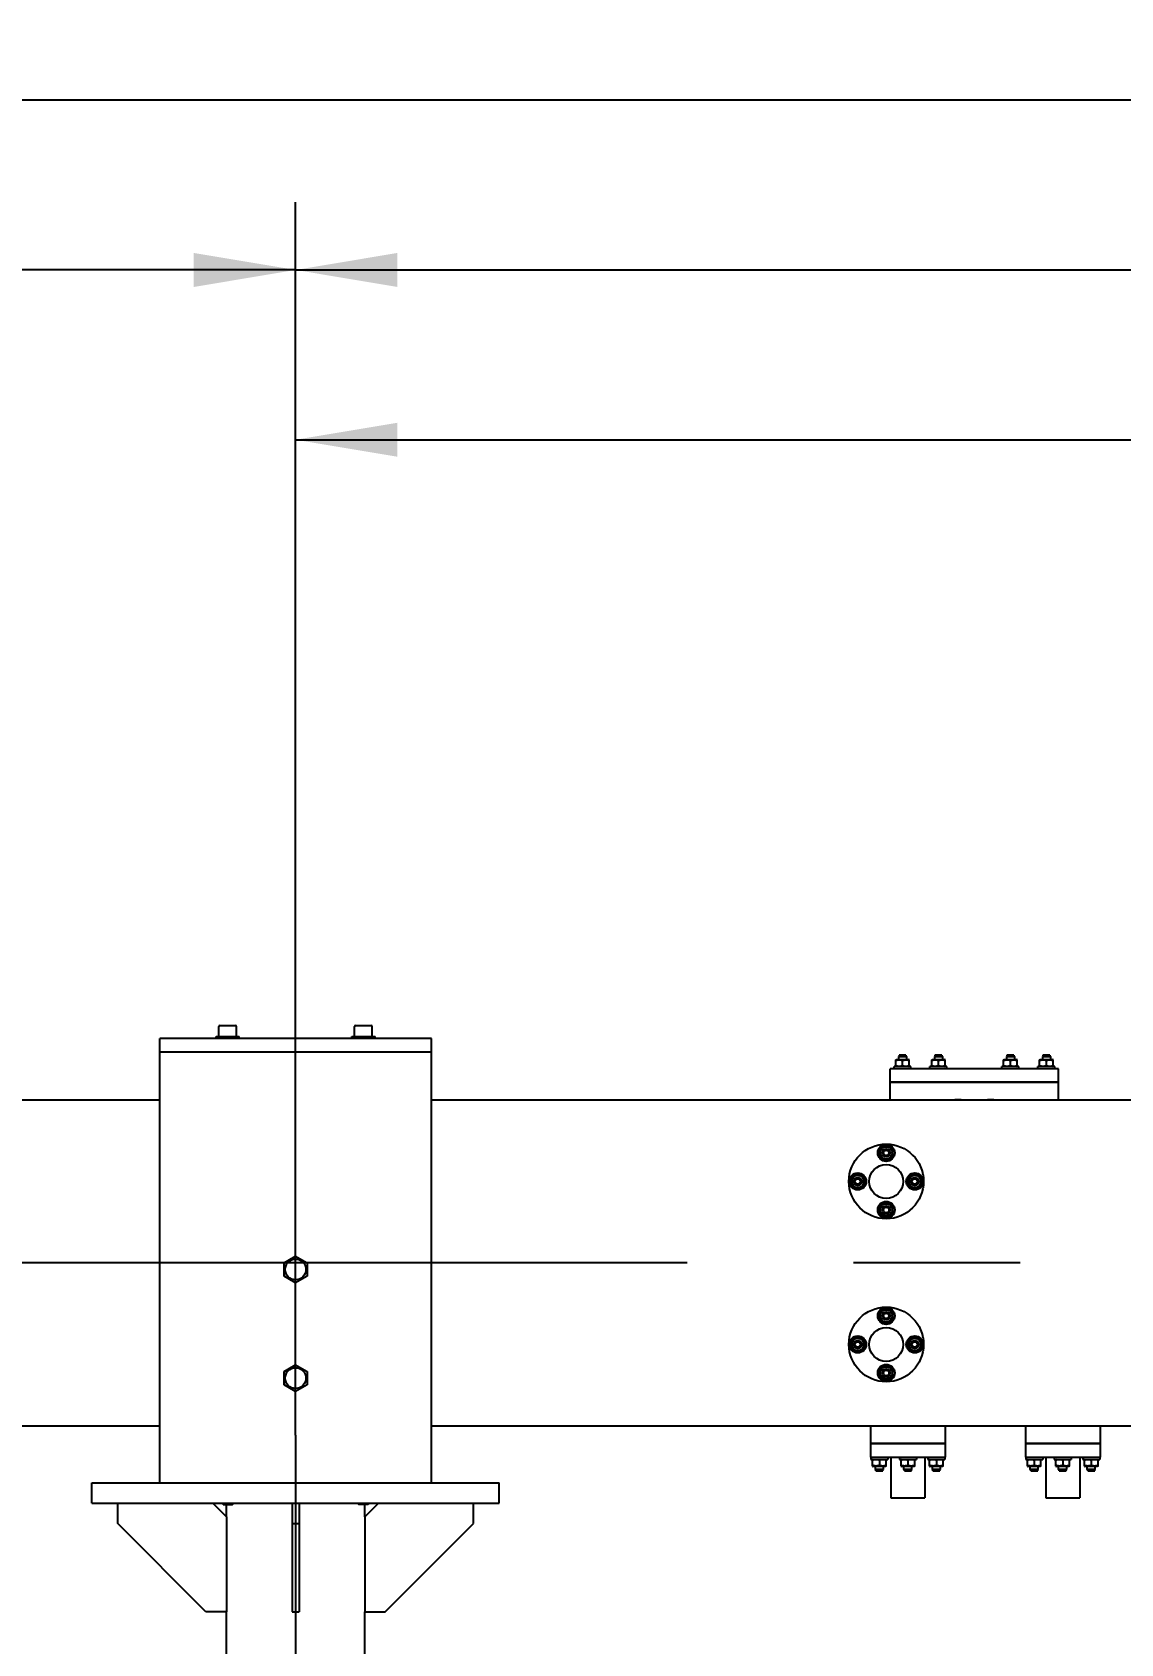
# Model space of a CAD drawing. Header units: millimetres. Extents: x 0 to 1189, y 0 to 841.
# Drawn here: x 684.64 to 716.71, y 687.97 to 735.43 of the extents above; entities that cross this region are included whole.
import ezdxf

# ---------------------------------------------------------------- set-up
doc = ezdxf.new("R2010")
doc.units = ezdxf.units.MM
doc.header["$LTSCALE"] = 65.395
doc.linetypes.add('CENTER', pattern=[0.6, 0.375, -0.075, 0.075, -0.075])
doc.layers.get('0').update_dxf_attribs({"linetype": 'CONTINUOUS'})
for name, color, linetype in [('ALL_AXIS', 7, 'CONTINUOUS'), ('ALL_CHAMFER', 7, 'CONTINUOUS'), ('ALL_DIMENSIONS', 7, 'CONTINUOUS'), ('ALL_ROUND', 7, 'CONTINUOUS')]:
    doc.layers.add(name, color=color, linetype=linetype)
doc.styles.get("Standard").update_dxf_attribs({"font": 'txt', "width": 0.7})
doc.dimstyles.new('DIMSTYLE_2', dxfattribs={"dimtxt": 3.5, "dimasz": 3, "dimexe": 0.18, "dimexo": 0.0625, "dimgap": 0.09, "dimtad": 1, "dimlfac": 25, "dimdsep": 46, "dimtxsty": 'STANDARD', "dimblk": '_FILLED', "dimblk1": '_FILLED', "dimblk2": '_FILLED', "dimcen": 0.09, "dimadec": 0, "dimazin": 0, "dimtp": 2, "dimtm": 2, "dimtfac": 1, "dimtofl": 0, "dimtmove": 0, "dimatfit": 3, "dimldrblk": '_FILLED', "dimfxl": 1, "dimtolj": 1, "dimarcsym": 0})

# ---------------------------------------------------------------- blocks, each defined once
blk = doc.blocks.new('_FILLED')
at = {"color": 0, "linetype": 'BYBLOCK'}
blk.add_solid([(0, 0), (-1, 0.167), (-1, -0.167)], dxfattribs=at)
blk = doc.blocks.new('*D1')
at = {"layer": 'ALL_DIMENSIONS', "color": 2, "linetype": 'CONTINUOUS'}
for p, q in [((111.762, 705.039), (111.762, 735.427)), ((976.89, 705.039), (976.89, 735.427)), ((111.762, 733.427), (544.326, 733.427)), ((976.89, 733.427), (544.326, 733.427))]:
    blk.add_line(p, q, dxfattribs=at)
at = {"layer": 'ALL_DIMENSIONS', "color": 2, "linetype": 'CONTINUOUS', "xscale": 3, "yscale": 3, "zscale": 3, "rotation": 180}
blk.add_blockref('_FILLED', (111.762, 733.427), dxfattribs=at)
at = {"layer": 'ALL_DIMENSIONS', "color": 2, "linetype": 'CONTINUOUS', "xscale": 3, "yscale": 3, "zscale": 3}
blk.add_blockref('_FILLED', (976.89, 733.427), dxfattribs=at)
blk = doc.blocks.new('*D5')
at = {"layer": 'ALL_DIMENSIONS', "color": 2, "linetype": 'CONTINUOUS'}
for p, q in [((452.402, 694.115), (452.402, 730.427)), ((692.402, 694.115), (692.402, 730.427)), ((452.402, 728.427), (572.402, 728.427)), ((692.402, 728.427), (572.402, 728.427))]:
    blk.add_line(p, q, dxfattribs=at)
at = {"layer": 'ALL_DIMENSIONS', "color": 2, "linetype": 'CONTINUOUS', "xscale": 3, "yscale": 3, "zscale": 3, "rotation": 180}
blk.add_blockref('_FILLED', (452.402, 728.427), dxfattribs=at)
at = {"layer": 'ALL_DIMENSIONS', "color": 2, "linetype": 'CONTINUOUS', "xscale": 3, "yscale": 3, "zscale": 3}
blk.add_blockref('_FILLED', (692.402, 728.427), dxfattribs=at)
blk = doc.blocks.new('*D6')
at = {"layer": 'ALL_DIMENSIONS', "color": 2, "linetype": 'CONTINUOUS'}
for p, q in [((692.402, 694.115), (692.402, 725.427)), ((852.402, 694.115), (852.402, 725.427)), ((692.402, 723.427), (772.402, 723.427)), ((852.402, 723.427), (772.402, 723.427))]:
    blk.add_line(p, q, dxfattribs=at)
at = {"layer": 'ALL_DIMENSIONS', "color": 2, "linetype": 'CONTINUOUS', "xscale": 3, "yscale": 3, "zscale": 3, "rotation": 180}
blk.add_blockref('_FILLED', (692.402, 723.427), dxfattribs=at)
at = {"layer": 'ALL_DIMENSIONS', "color": 2, "linetype": 'CONTINUOUS', "xscale": 3, "yscale": 3, "zscale": 3}
blk.add_blockref('_FILLED', (852.402, 723.427), dxfattribs=at)
blk = doc.blocks.new('*D7')
at = {"layer": 'ALL_DIMENSIONS', "color": 2, "linetype": 'CONTINUOUS'}
for p, q in [((692.402, 694.115), (692.402, 730.427)), ((916.21, 707.342), (916.21, 730.427)), ((692.402, 728.427), (804.306, 728.427)), ((916.21, 728.427), (804.306, 728.427))]:
    blk.add_line(p, q, dxfattribs=at)
at = {"layer": 'ALL_DIMENSIONS', "color": 2, "linetype": 'CONTINUOUS', "xscale": 3, "yscale": 3, "zscale": 3, "rotation": 180}
blk.add_blockref('_FILLED', (692.402, 728.427), dxfattribs=at)
at = {"layer": 'ALL_DIMENSIONS', "color": 2, "linetype": 'CONTINUOUS', "xscale": 3, "yscale": 3, "zscale": 3}
blk.add_blockref('_FILLED', (916.21, 728.427), dxfattribs=at)

msp = doc.modelspace()

# ---------------------------------------------------------------- linework, layer by layer
at = {"color": 7, "linetype": 'CONTINUOUS'}
for p, q in [((696.40175857, 705.79512965), (688.40175857, 705.79512965)), ((688.40175857, 692.71512965), (688.40175857, 705.79512965)), ((696.40175857, 692.71512965), (696.40175857, 705.79512965)), ((696.40175857, 705.39512965), (688.40175857, 705.39512965)), ((710.08175677, 705.16758161), (710.10175857, 705.17912965)), ((710.10175996, 705.17912965), (710.46175719, 705.17912965)), ((710.38443807, 705.30712965), (710.17907908, 705.30712965)), ((710.48176038, 705.16758161), (710.46175857, 705.17912965)), ((711.14175677, 705.16758161), (711.16175857, 705.17912965)), ((711.16175996, 705.17912965), (711.52175719, 705.17912965)), ((711.44443807, 705.30712965), (711.23907908, 705.30712965)), ((711.54176038, 705.16758161), (711.52175857, 705.17912965)), ((713.26175677, 705.16758161), (713.28175857, 705.17912965)), ((713.28175996, 705.17912965), (713.64175719, 705.17912965)), ((713.56443807, 705.30712965), (713.35907908, 705.30712965)), ((713.66176038, 705.16758161), (713.64175857, 705.17912965)), ((714.32175677, 705.16758161), (714.34175857, 705.17912965)), ((714.34175996, 705.17912965), (714.70175719, 705.17912965)), ((714.62443807, 705.30712965), (714.41907908, 705.30712965)), ((714.72176038, 705.16758161), (714.70175857, 705.17912965)), ((710.08175857, 704.98267666), (710.08175857, 705.16758265)), ((710.10175857, 704.97112965), (710.08175857, 704.98267666)), ((710.28175857, 705.00053994), (710.28175857, 705.14971937)), ((710.46175857, 704.97112965), (710.48175857, 704.98267666)), ((710.48175857, 704.98267666), (710.48175857, 705.16758265)), ((711.14175857, 704.98267666), (711.14175857, 705.16758265)), ((711.16175857, 704.97112965), (711.14175857, 704.98267666)), ((711.34175857, 705.00053994), (711.34175857, 705.14971937)), ((711.52175857, 704.97112965), (711.54175857, 704.98267666)), ((711.54175857, 704.98267666), (711.54175857, 705.16758265)), ((713.26175857, 704.98267666), (713.26175857, 705.16758265)), ((713.28175857, 704.97112965), (713.26175857, 704.98267666)), ((713.46175857, 705.00053994), (713.46175857, 705.14971937)), ((713.64175857, 704.97112965), (713.66175857, 704.98267666)), ((713.66175857, 704.98267666), (713.66175857, 705.16758265)), ((714.32175857, 704.98267666), (714.32175857, 705.16758265)), ((714.34175857, 704.97112965), (714.32175857, 704.98267666)), ((714.52175857, 705.00053994), (714.52175857, 705.14971937)), ((714.70175857, 704.97112965), (714.72175857, 704.98267666)), ((714.72175857, 704.98267666), (714.72175857, 705.16758265)), ((709.92177878, 704.50712965), (714.88173837, 704.50712965)), ((674.29582779, 703.98712965), (688.40175857, 703.98712965)), ((696.40175857, 703.98712965), (710.50768936, 703.98712965)), ((714.29582779, 703.98712965), (745.56175857, 703.98712965)), ((709.80175857, 702.65806976), (709.60175857, 702.54259971)), ((709.60175857, 702.54259971), (709.60175857, 702.3116596)), ((710.00175857, 702.54259971), (709.80175857, 702.65806976)), ((710.00175857, 702.3116596), (710.00175857, 702.54259971)), ((709.60175857, 702.3116596), (709.80175857, 702.19618955)), ((709.80175857, 702.19618955), (710.00175857, 702.3116596)), ((708.96175857, 701.81806976), (708.76175857, 701.70259971)), ((708.76175857, 701.70259971), (708.76175857, 701.4716596)), ((708.76175857, 701.4716596), (708.96175857, 701.35618955)), ((709.16175857, 701.70259971), (708.96175857, 701.81806976)), ((708.96175857, 701.35618955), (709.16175857, 701.4716596)), ((709.16175857, 701.4716596), (709.16175857, 701.70259971)), ((710.64175857, 701.81806976), (710.44175857, 701.70259971)), ((710.44175857, 701.70259971), (710.44175857, 701.4716596)), ((710.44175857, 701.4716596), (710.64175857, 701.35618955)), ((710.84175857, 701.70259971), (710.64175857, 701.81806976)), ((710.64175857, 701.35618955), (710.84175857, 701.4716596)), ((710.84175857, 701.4716596), (710.84175857, 701.70259971)), ((709.80175857, 700.97806976), (709.60175857, 700.86259971)), ((710.00175857, 700.86259971), (709.80175857, 700.97806976)), ((709.60175857, 700.86259971), (709.60175857, 700.6316596)), ((709.60175857, 700.6316596), (709.80175857, 700.51618955)), ((709.80175857, 700.51618955), (710.00175857, 700.6316596)), ((710.00175857, 700.6316596), (710.00175857, 700.86259971)), ((692.06175857, 699.19142874), (692.40175857, 699.38772784)), ((692.06175857, 698.79883056), (692.06175857, 699.19142874)), ((692.40175857, 699.38772784), (692.74175857, 699.19142874)), ((692.74175857, 699.19142874), (692.74175857, 698.79883056)), ((692.40175857, 698.60253147), (692.06175857, 698.79883056)), ((692.74175857, 698.79883056), (692.40175857, 698.60253147)), ((709.80175857, 697.85806976), (709.60175857, 697.74259971)), ((709.60175857, 697.74259971), (709.60175857, 697.5116596)), ((710.00175857, 697.74259971), (709.80175857, 697.85806976)), ((710.00175857, 697.5116596), (710.00175857, 697.74259971)), ((709.60175857, 697.5116596), (709.80175857, 697.39618955)), ((709.80175857, 697.39618955), (710.00175857, 697.5116596)), ((708.96175857, 697.01806976), (708.76175857, 696.90259971)), ((708.76175857, 696.90259971), (708.76175857, 696.6716596)), ((708.76175857, 696.6716596), (708.96175857, 696.55618955)), ((709.16175857, 696.90259971), (708.96175857, 697.01806976)), ((708.96175857, 696.55618955), (709.16175857, 696.6716596)), ((709.16175857, 696.6716596), (709.16175857, 696.90259971)), ((710.64175857, 697.01806976), (710.44175857, 696.90259971)), ((710.44175857, 696.90259971), (710.44175857, 696.6716596)), ((710.44175857, 696.6716596), (710.64175857, 696.55618955)), ((710.84175857, 696.90259971), (710.64175857, 697.01806976)), ((710.64175857, 696.55618955), (710.84175857, 696.6716596)), ((710.84175857, 696.6716596), (710.84175857, 696.90259971)), ((692.06175857, 695.99142874), (692.40175857, 696.18772784)), ((692.40175857, 696.18772784), (692.74175857, 695.99142874)), ((709.80175857, 696.17806976), (709.60175857, 696.06259971)), ((710.00175857, 696.06259971), (709.80175857, 696.17806976)), ((692.06175857, 695.59883056), (692.06175857, 695.99142874)), ((692.74175857, 695.99142874), (692.74175857, 695.59883056)), ((709.60175857, 696.06259971), (709.60175857, 695.8316596)), ((709.60175857, 695.8316596), (709.80175857, 695.71618955)), ((709.80175857, 695.71618955), (710.00175857, 695.8316596)), ((710.00175857, 695.8316596), (710.00175857, 696.06259971)), ((692.40175857, 695.40253147), (692.06175857, 695.59883056)), ((692.74175857, 695.59883056), (692.40175857, 695.40253147)), ((711.54174961, 693.86712965), (709.34176753, 693.86712965)), ((716.10174961, 693.86712965), (713.90176753, 693.86712965)), ((709.42175857, 693.40312965), (709.40175857, 693.39158265)), ((709.40175857, 693.20667666), (709.40175857, 693.39158265)), ((709.60175857, 693.37371937), (709.60175857, 693.22453994)), ((709.78175857, 693.40312965), (709.80175857, 693.39158265)), ((709.80175857, 693.20667666), (709.80175857, 693.39158265)), ((710.26175857, 693.40312965), (710.24175857, 693.39158265)), ((710.24175857, 693.20667666), (710.24175857, 693.39158265)), ((710.44175857, 693.37371937), (710.44175857, 693.22453994)), ((710.62175857, 693.40312965), (710.64175857, 693.39158265)), ((710.64175857, 693.20667666), (710.64175857, 693.39158265)), ((711.10175857, 693.40312965), (711.08175857, 693.39158265)), ((711.08175857, 693.20667666), (711.08175857, 693.39158265)), ((711.28175857, 693.37371937), (711.28175857, 693.22453994)), ((711.46175857, 693.40312965), (711.48175857, 693.39158265)), ((711.48175857, 693.20667666), (711.48175857, 693.39158265)), ((713.98175857, 693.40312965), (713.96175857, 693.39158265)), ((713.96175857, 693.20667666), (713.96175857, 693.39158265)), ((714.16175857, 693.37371937), (714.16175857, 693.22453994)), ((714.34175857, 693.40312965), (714.36175857, 693.39158265)), ((714.36175857, 693.20667666), (714.36175857, 693.39158265)), ((714.82175857, 693.40312965), (714.80175857, 693.39158265)), ((714.80175857, 693.20667666), (714.80175857, 693.39158265)), ((715.00175857, 693.37371937), (715.00175857, 693.22453994)), ((715.18175857, 693.40312965), (715.20175857, 693.39158265)), ((715.20175857, 693.20667666), (715.20175857, 693.39158265)), ((715.66175857, 693.40312965), (715.64175857, 693.39158265)), ((715.64175857, 693.20667666), (715.64175857, 693.39158265)), ((715.84175857, 693.37371937), (715.84175857, 693.22453994)), ((716.02175857, 693.40312965), (716.04175857, 693.39158265)), ((716.04175857, 693.20667666), (716.04175857, 693.39158265)), ((709.40175677, 693.2066777), (709.42175857, 693.19512965)), ((709.78175719, 693.19512965), (709.42175996, 693.19512965)), ((709.49907908, 693.06712965), (709.70443807, 693.06712965)), ((709.80176038, 693.2066777), (709.78175857, 693.19512965)), ((710.24175677, 693.2066777), (710.26175857, 693.19512965)), ((710.62175719, 693.19512965), (710.26175996, 693.19512965)), ((710.33907908, 693.06712965), (710.54443807, 693.06712965)), ((710.64176038, 693.2066777), (710.62175857, 693.19512965)), ((711.08175677, 693.2066777), (711.10175857, 693.19512965)), ((711.46175719, 693.19512965), (711.10175996, 693.19512965)), ((711.17907908, 693.06712965), (711.38443807, 693.06712965)), ((711.48176038, 693.2066777), (711.46175857, 693.19512965)), ((713.96175677, 693.2066777), (713.98175857, 693.19512965)), ((714.34175719, 693.19512965), (713.98175996, 693.19512965)), ((714.05907908, 693.06712965), (714.26443807, 693.06712965)), ((714.36176038, 693.2066777), (714.34175857, 693.19512965)), ((714.80175677, 693.2066777), (714.82175857, 693.19512965)), ((715.18175719, 693.19512965), (714.82175996, 693.19512965)), ((714.89907908, 693.06712965), (715.10443807, 693.06712965)), ((715.20176038, 693.2066777), (715.18175857, 693.19512965)), ((715.64175677, 693.2066777), (715.66175857, 693.19512965)), ((716.02175719, 693.19512965), (715.66175996, 693.19512965)), ((715.73907908, 693.06712965), (715.94443807, 693.06712965)), ((716.04176038, 693.2066777), (716.02175857, 693.19512965)), ((686.40175857, 692.71512965), (698.40175857, 692.71512965)), ((686.40175857, 692.11512965), (686.40175857, 692.71512965)), ((698.40175857, 692.11512965), (698.40175857, 692.71512965)), ((686.40175857, 692.11512965), (698.40175857, 692.11512965)), ((687.16175857, 691.51512965), (687.16175857, 692.11512965)), ((690.36175857, 691.71512965), (689.96175857, 692.11512965)), ((690.53775857, 692.07512965), (690.26575857, 692.07512965)), ((692.30175857, 692.11512965), (692.30175857, 688.91512965)), ((692.50175857, 692.11512965), (692.50175857, 688.91512965)), ((694.53775857, 692.07512965), (694.26575857, 692.07512965)), ((694.44175857, 691.71512965), (694.84175857, 692.11512965)), ((697.64175857, 691.51512965), (697.64175857, 692.11512965)), ((689.76175857, 688.91512965), (687.16175857, 691.51512965)), ((690.36175857, 691.71512965), (690.36175857, 688.91512965)), ((692.30175857, 691.51512965), (692.50175857, 691.51512965)), ((694.44175857, 691.71512965), (694.44175857, 688.91512965)), ((695.04175857, 688.91512965), (697.64175857, 691.51512965)), ((690.36175857, 688.91512965), (689.76175857, 688.91512965)), ((692.30175857, 688.91512965), (692.50175857, 688.91512965)), ((694.44175857, 688.91512965), (695.04175857, 688.91512965))]:
    msp.add_line(p, q, dxfattribs=at)
at = {"color": 2, "linetype": 'CONTINUOUS'}
for p, q in [((710.17907908, 705.30712965), (710.17907908, 705.28445016)), ((710.38443807, 705.30712965), (710.38443807, 705.28445016)), ((711.23907908, 705.30712965), (711.23907908, 705.28445016)), ((711.44443807, 705.30712965), (711.44443807, 705.28445016)), ((713.35907908, 705.30712965), (713.35907908, 705.28445016)), ((713.56443807, 705.30712965), (713.56443807, 705.28445016)), ((714.41907908, 705.30712965), (714.41907908, 705.28445016)), ((714.62443807, 705.30712965), (714.62443807, 705.28445016)), ((709.49907908, 693.06712965), (709.49907908, 693.08980915)), ((709.70443807, 693.06712965), (709.70443807, 693.08980915)), ((710.33907908, 693.06712965), (710.33907908, 693.08980915)), ((710.54443807, 693.06712965), (710.54443807, 693.08980915)), ((711.17907908, 693.06712965), (711.17907908, 693.08980915)), ((711.38443807, 693.06712965), (711.38443807, 693.08980915)), ((714.05907908, 693.06712965), (714.05907908, 693.08980915)), ((714.26443807, 693.06712965), (714.26443807, 693.08980915)), ((714.89907908, 693.06712965), (714.89907908, 693.08980915)), ((715.10443807, 693.06712965), (715.10443807, 693.08980915)), ((715.73907908, 693.06712965), (715.73907908, 693.08980915)), ((715.94443807, 693.06712965), (715.94443807, 693.08980915))]:
    msp.add_line(p, q, dxfattribs=at)
at = {"color": 7, "linetype": 'CONTINUOUS'}
for points in [[(710.08175857, 705.14971937), (710.09228277, 705.15308744), (710.10262009, 705.15610057), (710.1127462, 705.15875573), (710.12273409, 705.16106201), (710.13264158, 705.16303023), (710.14248981, 705.16465218), (710.15231803, 705.16592604), (710.16212971, 705.16684352), (710.17194262, 705.16739617), (710.18175312, 705.16758265), (710.19156284, 705.16739662), (710.20137375, 705.16684454), (710.21118225, 705.16592795), (710.22100673, 705.16465522), (710.23085145, 705.16303461), (710.24075518, 705.161068), (710.25073589, 705.15876463), (710.26086033, 705.15611074), (710.27121031, 705.15309432), (710.28175857, 705.14971937)], [(710.08175857, 705.00053994), (710.09489992, 704.9963781), (710.10776974, 704.99277084), (710.12032232, 704.98972203), (710.13269478, 704.98722004), (710.14500562, 704.98524766), (710.15726493, 704.98382553), (710.16952502, 704.98296692), (710.18177772, 704.98267666), (710.19402996, 704.98296869), (710.20628868, 704.98382893), (710.21854608, 704.98525248), (710.2308534, 704.98722568), (710.24321917, 704.98972739), (710.25576371, 704.99277511), (710.26862557, 704.9963806), (710.28175857, 705.00053994)], [(710.28175857, 705.14971937), (710.29345671, 705.15344537), (710.30492562, 705.15673159), (710.31613046, 705.15957397), (710.32717573, 705.1619847), (710.33814885, 705.16397936), (710.34906613, 705.16554375), (710.35997342, 705.16667171), (710.37086945, 705.16735468), (710.38176964, 705.16758069), (710.39266971, 705.16735376), (710.4035655, 705.16666988), (710.41447202, 705.16554115), (710.42538761, 705.16397621), (710.43635807, 705.16198136), (710.44739919, 705.15957105), (710.45859944, 705.15672945), (710.47006428, 705.15344418), (710.48175857, 705.14971937)], [(710.28175857, 705.00053994), (710.29489992, 704.9963781), (710.30776974, 704.99277084), (710.32032232, 704.98972203), (710.33269478, 704.98722004), (710.34500562, 704.98524766), (710.35726493, 704.98382553), (710.36952502, 704.98296692), (710.38177772, 704.98267666), (710.39402996, 704.98296869), (710.40628868, 704.98382893), (710.41854608, 704.98525248), (710.4308534, 704.98722568), (710.44321917, 704.98972739), (710.45576371, 704.99277511), (710.46862557, 704.9963806), (710.48175857, 705.00053994)], [(711.14175857, 705.14971937), (711.15228277, 705.15308744), (711.16262009, 705.15610057), (711.1727462, 705.15875573), (711.18273409, 705.16106201), (711.19264158, 705.16303023), (711.20248981, 705.16465218), (711.21231803, 705.16592604), (711.22212971, 705.16684352), (711.23194262, 705.16739617), (711.24175312, 705.16758265), (711.25156284, 705.16739662), (711.26137375, 705.16684454), (711.27118225, 705.16592795), (711.28100673, 705.16465522), (711.29085145, 705.16303461), (711.30075518, 705.161068), (711.31073589, 705.15876463), (711.32086033, 705.15611074), (711.33121031, 705.15309432), (711.34175857, 705.14971937)], [(711.14175857, 705.00053994), (711.15489992, 704.9963781), (711.16776974, 704.99277084), (711.18032232, 704.98972203), (711.19269478, 704.98722004), (711.20500562, 704.98524766), (711.21726493, 704.98382553), (711.22952502, 704.98296692), (711.24177772, 704.98267666), (711.25402996, 704.98296869), (711.26628868, 704.98382893), (711.27854608, 704.98525248), (711.2908534, 704.98722568), (711.30321917, 704.98972739), (711.31576371, 704.99277511), (711.32862557, 704.9963806), (711.34175857, 705.00053994)], [(711.34175857, 705.14971937), (711.35345671, 705.15344537), (711.36492562, 705.15673159), (711.37613046, 705.15957397), (711.38717573, 705.1619847), (711.39814885, 705.16397936), (711.40906613, 705.16554375), (711.41997342, 705.16667171), (711.43086945, 705.16735468), (711.44176964, 705.16758069), (711.45266971, 705.16735376), (711.4635655, 705.16666988), (711.47447202, 705.16554115), (711.48538761, 705.16397621), (711.49635807, 705.16198136), (711.50739919, 705.15957105), (711.51859944, 705.15672945), (711.53006428, 705.15344418), (711.54175857, 705.14971937)], [(711.34175857, 705.00053994), (711.35489992, 704.9963781), (711.36776974, 704.99277084), (711.38032232, 704.98972203), (711.39269478, 704.98722004), (711.40500562, 704.98524766), (711.41726493, 704.98382553), (711.42952502, 704.98296692), (711.44177772, 704.98267666), (711.45402996, 704.98296869), (711.46628868, 704.98382893), (711.47854608, 704.98525248), (711.4908534, 704.98722568), (711.50321917, 704.98972739), (711.51576371, 704.99277511), (711.52862557, 704.9963806), (711.54175857, 705.00053994)], [(713.26175857, 705.14971937), (713.27228277, 705.15308744), (713.28262009, 705.15610057), (713.2927462, 705.15875573), (713.30273409, 705.16106201), (713.31264158, 705.16303023), (713.32248981, 705.16465218), (713.33231803, 705.16592604), (713.34212971, 705.16684352), (713.35194262, 705.16739617), (713.36175312, 705.16758265), (713.37156284, 705.16739662), (713.38137375, 705.16684454), (713.39118225, 705.16592795), (713.40100673, 705.16465522), (713.41085145, 705.16303461), (713.42075518, 705.161068), (713.43073589, 705.15876463), (713.44086033, 705.15611074), (713.45121031, 705.15309432), (713.46175857, 705.14971937)], [(713.26175857, 705.00053994), (713.27489992, 704.9963781), (713.28776974, 704.99277084), (713.30032232, 704.98972203), (713.31269478, 704.98722004), (713.32500562, 704.98524766), (713.33726493, 704.98382553), (713.34952502, 704.98296692), (713.36177772, 704.98267666), (713.37402996, 704.98296869), (713.38628868, 704.98382893), (713.39854608, 704.98525248), (713.4108534, 704.98722568), (713.42321917, 704.98972739), (713.43576371, 704.99277511), (713.44862557, 704.9963806), (713.46175857, 705.00053994)], [(713.46175857, 705.14971937), (713.47345671, 705.15344537), (713.48492562, 705.15673159), (713.49613046, 705.15957397), (713.50717573, 705.1619847), (713.51814885, 705.16397936), (713.52906613, 705.16554375), (713.53997342, 705.16667171), (713.55086945, 705.16735468), (713.56176964, 705.16758069), (713.57266971, 705.16735376), (713.5835655, 705.16666988), (713.59447202, 705.16554115), (713.60538761, 705.16397621), (713.61635807, 705.16198136), (713.62739919, 705.15957105), (713.63859944, 705.15672945), (713.65006428, 705.15344418), (713.66175857, 705.14971937)], [(713.46175857, 705.00053994), (713.47489992, 704.9963781), (713.48776974, 704.99277084), (713.50032232, 704.98972203), (713.51269478, 704.98722004), (713.52500562, 704.98524766), (713.53726493, 704.98382553), (713.54952502, 704.98296692), (713.56177772, 704.98267666), (713.57402996, 704.98296869), (713.58628868, 704.98382893), (713.59854608, 704.98525248), (713.6108534, 704.98722568), (713.62321917, 704.98972739), (713.63576371, 704.99277511), (713.64862557, 704.9963806), (713.66175857, 705.00053994)], [(714.32175857, 705.14971937), (714.33228277, 705.15308744), (714.34262009, 705.15610057), (714.3527462, 705.15875573), (714.36273409, 705.16106201), (714.37264158, 705.16303023), (714.38248981, 705.16465218), (714.39231803, 705.16592604), (714.40212971, 705.16684352), (714.41194262, 705.16739617), (714.42175312, 705.16758265), (714.43156284, 705.16739662), (714.44137375, 705.16684454), (714.45118225, 705.16592795), (714.46100673, 705.16465522), (714.47085145, 705.16303461), (714.48075518, 705.161068), (714.49073589, 705.15876463), (714.50086033, 705.15611074), (714.51121031, 705.15309432), (714.52175857, 705.14971937)], [(714.32175857, 705.00053994), (714.33489992, 704.9963781), (714.34776974, 704.99277084), (714.36032232, 704.98972203), (714.37269478, 704.98722004), (714.38500562, 704.98524766), (714.39726493, 704.98382553), (714.40952502, 704.98296692), (714.42177772, 704.98267666), (714.43402996, 704.98296869), (714.44628868, 704.98382893), (714.45854608, 704.98525248), (714.4708534, 704.98722568), (714.48321917, 704.98972739), (714.49576371, 704.99277511), (714.50862557, 704.9963806), (714.52175857, 705.00053994)], [(714.52175857, 705.14971937), (714.53345671, 705.15344537), (714.54492562, 705.15673159), (714.55613046, 705.15957397), (714.56717573, 705.1619847), (714.57814885, 705.16397936), (714.58906613, 705.16554375), (714.59997342, 705.16667171), (714.61086945, 705.16735468), (714.62176964, 705.16758069), (714.63266971, 705.16735376), (714.6435655, 705.16666988), (714.65447202, 705.16554115), (714.66538761, 705.16397621), (714.67635807, 705.16198136), (714.68739919, 705.15957105), (714.69859944, 705.15672945), (714.71006428, 705.15344418), (714.72175857, 705.14971937)], [(714.52175857, 705.00053994), (714.53489992, 704.9963781), (714.54776974, 704.99277084), (714.56032232, 704.98972203), (714.57269478, 704.98722004), (714.58500562, 704.98524766), (714.59726493, 704.98382553), (714.60952502, 704.98296692), (714.62177772, 704.98267666), (714.63402996, 704.98296869), (714.64628868, 704.98382893), (714.65854608, 704.98525248), (714.6708534, 704.98722568), (714.68321917, 704.98972739), (714.69576371, 704.99277511), (714.70862557, 704.9963806), (714.72175857, 705.00053994)], [(712.59999536, 703.9822303), (712.40083074, 703.98094426), (712.20187231, 703.9822519), (712.01164318, 703.98522479), (711.82730231, 703.98712965)], [(712.97621484, 703.98712965), (712.79084305, 703.98521296), (712.59999536, 703.9822303)], [(709.60175857, 693.37371937), (709.58861722, 693.37788121), (709.57574741, 693.38148847), (709.56319482, 693.38453728), (709.55082237, 693.38703927), (709.53851153, 693.38901164), (709.52625222, 693.39043378), (709.51399213, 693.39129239), (709.50173943, 693.39158265), (709.48948719, 693.39129061), (709.47722847, 693.39043037), (709.46497107, 693.38900682), (709.45266375, 693.38703362), (709.44029798, 693.38453192), (709.42775344, 693.3814842), (709.41489158, 693.37787871), (709.40175857, 693.37371937)], [(709.80175857, 693.37371937), (709.78861722, 693.37788121), (709.77574741, 693.38148847), (709.76319482, 693.38453728), (709.75082237, 693.38703927), (709.73851153, 693.38901164), (709.72625222, 693.39043378), (709.71399213, 693.39129239), (709.70173943, 693.39158265), (709.68948719, 693.39129061), (709.67722847, 693.39043037), (709.66497107, 693.38900682), (709.65266375, 693.38703362), (709.64029798, 693.38453192), (709.62775344, 693.3814842), (709.61489158, 693.37787871), (709.60175857, 693.37371937)], [(710.44175857, 693.37371937), (710.42861722, 693.37788121), (710.41574741, 693.38148847), (710.40319482, 693.38453728), (710.39082237, 693.38703927), (710.37851153, 693.38901164), (710.36625222, 693.39043378), (710.35399213, 693.39129239), (710.34173943, 693.39158265), (710.32948719, 693.39129061), (710.31722847, 693.39043037), (710.30497107, 693.38900682), (710.29266375, 693.38703362), (710.28029798, 693.38453192), (710.26775344, 693.3814842), (710.25489158, 693.37787871), (710.24175857, 693.37371937)], [(710.64175857, 693.37371937), (710.62861722, 693.37788121), (710.61574741, 693.38148847), (710.60319482, 693.38453728), (710.59082237, 693.38703927), (710.57851153, 693.38901164), (710.56625222, 693.39043378), (710.55399213, 693.39129239), (710.54173943, 693.39158265), (710.52948719, 693.39129061), (710.51722847, 693.39043037), (710.50497107, 693.38900682), (710.49266375, 693.38703362), (710.48029798, 693.38453192), (710.46775344, 693.3814842), (710.45489158, 693.37787871), (710.44175857, 693.37371937)], [(711.28175857, 693.37371937), (711.26861722, 693.37788121), (711.25574741, 693.38148847), (711.24319482, 693.38453728), (711.23082237, 693.38703927), (711.21851153, 693.38901164), (711.20625222, 693.39043378), (711.19399213, 693.39129239), (711.18173943, 693.39158265), (711.16948719, 693.39129061), (711.15722847, 693.39043037), (711.14497107, 693.38900682), (711.13266375, 693.38703362), (711.12029798, 693.38453192), (711.10775344, 693.3814842), (711.09489158, 693.37787871), (711.08175857, 693.37371937)], [(711.48175857, 693.37371937), (711.46861722, 693.37788121), (711.45574741, 693.38148847), (711.44319482, 693.38453728), (711.43082237, 693.38703927), (711.41851153, 693.38901164), (711.40625222, 693.39043378), (711.39399213, 693.39129239), (711.38173943, 693.39158265), (711.36948719, 693.39129061), (711.35722847, 693.39043037), (711.34497107, 693.38900682), (711.33266375, 693.38703362), (711.32029798, 693.38453192), (711.30775344, 693.3814842), (711.29489158, 693.37787871), (711.28175857, 693.37371937)], [(714.16175857, 693.37371937), (714.14861722, 693.37788121), (714.13574741, 693.38148847), (714.12319482, 693.38453728), (714.11082237, 693.38703927), (714.09851153, 693.38901164), (714.08625222, 693.39043378), (714.07399213, 693.39129239), (714.06173943, 693.39158265), (714.04948719, 693.39129061), (714.03722847, 693.39043037), (714.02497107, 693.38900682), (714.01266375, 693.38703362), (714.00029798, 693.38453192), (713.98775344, 693.3814842), (713.97489158, 693.37787871), (713.96175857, 693.37371937)], [(714.36175857, 693.37371937), (714.34861722, 693.37788121), (714.33574741, 693.38148847), (714.32319482, 693.38453728), (714.31082237, 693.38703927), (714.29851153, 693.38901164), (714.28625222, 693.39043378), (714.27399213, 693.39129239), (714.26173943, 693.39158265), (714.24948719, 693.39129061), (714.23722847, 693.39043037), (714.22497107, 693.38900682), (714.21266375, 693.38703362), (714.20029798, 693.38453192), (714.18775344, 693.3814842), (714.17489158, 693.37787871), (714.16175857, 693.37371937)], [(715.00175857, 693.37371937), (714.98861722, 693.37788121), (714.97574741, 693.38148847), (714.96319482, 693.38453728), (714.95082237, 693.38703927), (714.93851153, 693.38901164), (714.92625222, 693.39043378), (714.91399213, 693.39129239), (714.90173943, 693.39158265), (714.88948719, 693.39129061), (714.87722847, 693.39043037), (714.86497107, 693.38900682), (714.85266375, 693.38703362), (714.84029798, 693.38453192), (714.82775344, 693.3814842), (714.81489158, 693.37787871), (714.80175857, 693.37371937)], [(715.20175857, 693.37371937), (715.18861722, 693.37788121), (715.17574741, 693.38148847), (715.16319482, 693.38453728), (715.15082237, 693.38703927), (715.13851153, 693.38901164), (715.12625222, 693.39043378), (715.11399213, 693.39129239), (715.10173943, 693.39158265), (715.08948719, 693.39129061), (715.07722847, 693.39043037), (715.06497107, 693.38900682), (715.05266375, 693.38703362), (715.04029798, 693.38453192), (715.02775344, 693.3814842), (715.01489158, 693.37787871), (715.00175857, 693.37371937)], [(715.84175857, 693.37371937), (715.82861722, 693.37788121), (715.81574741, 693.38148847), (715.80319482, 693.38453728), (715.79082237, 693.38703927), (715.77851153, 693.38901164), (715.76625222, 693.39043378), (715.75399213, 693.39129239), (715.74173943, 693.39158265), (715.72948719, 693.39129061), (715.71722847, 693.39043037), (715.70497107, 693.38900682), (715.69266375, 693.38703362), (715.68029798, 693.38453192), (715.66775344, 693.3814842), (715.65489158, 693.37787871), (715.64175857, 693.37371937)], [(716.04175857, 693.37371937), (716.02861722, 693.37788121), (716.01574741, 693.38148847), (716.00319482, 693.38453728), (715.99082237, 693.38703927), (715.97851153, 693.38901164), (715.96625222, 693.39043378), (715.95399213, 693.39129239), (715.94173943, 693.39158265), (715.92948719, 693.39129061), (715.91722847, 693.39043037), (715.90497107, 693.38900682), (715.89266375, 693.38703362), (715.88029798, 693.38453192), (715.86775344, 693.3814842), (715.85489158, 693.37787871), (715.84175857, 693.37371937)], [(709.60175857, 693.22453994), (709.59006044, 693.22081394), (709.57859153, 693.21752772), (709.56738669, 693.21468534), (709.55634142, 693.21227461), (709.5453683, 693.21027995), (709.53445102, 693.20871556), (709.52354373, 693.20758759), (709.5126477, 693.20690463), (709.50174751, 693.20667862), (709.49084744, 693.20690555), (709.47995165, 693.20758942), (709.46904513, 693.20871815), (709.45812954, 693.21028309), (709.44715907, 693.21227794), (709.43611796, 693.21468826), (709.42491771, 693.21752986), (709.41345286, 693.22081513), (709.40175857, 693.22453994)], [(709.80175857, 693.22453994), (709.79123438, 693.22117187), (709.78089706, 693.21815874), (709.77077095, 693.21550358), (709.76078306, 693.2131973), (709.75087557, 693.21122908), (709.74102733, 693.20960712), (709.73119912, 693.20833326), (709.72138744, 693.20741579), (709.71157453, 693.20686313), (709.70176403, 693.20667666), (709.69195431, 693.20686268), (709.6821434, 693.20741476), (709.6723349, 693.20833135), (709.66251042, 693.20960408), (709.6526657, 693.2112247), (709.64276196, 693.2131913), (709.63278125, 693.21549467), (709.62265682, 693.21814856), (709.61230684, 693.22116499), (709.60175857, 693.22453994)], [(710.44175857, 693.22453994), (710.43006044, 693.22081394), (710.41859153, 693.21752772), (710.40738669, 693.21468534), (710.39634142, 693.21227461), (710.3853683, 693.21027995), (710.37445102, 693.20871556), (710.36354373, 693.20758759), (710.3526477, 693.20690463), (710.34174751, 693.20667862), (710.33084744, 693.20690555), (710.31995165, 693.20758942), (710.30904513, 693.20871815), (710.29812954, 693.21028309), (710.28715907, 693.21227794), (710.27611796, 693.21468826), (710.26491771, 693.21752986), (710.25345286, 693.22081513), (710.24175857, 693.22453994)], [(710.64175857, 693.22453994), (710.63123438, 693.22117187), (710.62089706, 693.21815874), (710.61077095, 693.21550358), (710.60078306, 693.2131973), (710.59087557, 693.21122908), (710.58102733, 693.20960712), (710.57119912, 693.20833326), (710.56138744, 693.20741579), (710.55157453, 693.20686313), (710.54176403, 693.20667666), (710.53195431, 693.20686268), (710.5221434, 693.20741476), (710.5123349, 693.20833135), (710.50251042, 693.20960408), (710.4926657, 693.2112247), (710.48276196, 693.2131913), (710.47278125, 693.21549467), (710.46265682, 693.21814856), (710.45230684, 693.22116499), (710.44175857, 693.22453994)], [(711.28175857, 693.22453994), (711.27006044, 693.22081394), (711.25859153, 693.21752772), (711.24738669, 693.21468534), (711.23634142, 693.21227461), (711.2253683, 693.21027995), (711.21445102, 693.20871556), (711.20354373, 693.20758759), (711.1926477, 693.20690463), (711.18174751, 693.20667862), (711.17084744, 693.20690555), (711.15995165, 693.20758942), (711.14904513, 693.20871815), (711.13812954, 693.21028309), (711.12715907, 693.21227794), (711.11611796, 693.21468826), (711.10491771, 693.21752986), (711.09345286, 693.22081513), (711.08175857, 693.22453994)], [(711.48175857, 693.22453994), (711.47123438, 693.22117187), (711.46089706, 693.21815874), (711.45077095, 693.21550358), (711.44078306, 693.2131973), (711.43087557, 693.21122908), (711.42102733, 693.20960712), (711.41119912, 693.20833326), (711.40138744, 693.20741579), (711.39157453, 693.20686313), (711.38176403, 693.20667666), (711.37195431, 693.20686268), (711.3621434, 693.20741476), (711.3523349, 693.20833135), (711.34251042, 693.20960408), (711.3326657, 693.2112247), (711.32276196, 693.2131913), (711.31278125, 693.21549467), (711.30265682, 693.21814856), (711.29230684, 693.22116499), (711.28175857, 693.22453994)], [(714.16175857, 693.22453994), (714.15006044, 693.22081394), (714.13859153, 693.21752772), (714.12738669, 693.21468534), (714.11634142, 693.21227461), (714.1053683, 693.21027995), (714.09445102, 693.20871556), (714.08354373, 693.20758759), (714.0726477, 693.20690463), (714.06174751, 693.20667862), (714.05084744, 693.20690555), (714.03995165, 693.20758942), (714.02904513, 693.20871815), (714.01812954, 693.21028309), (714.00715907, 693.21227794), (713.99611796, 693.21468826), (713.98491771, 693.21752986), (713.97345286, 693.22081513), (713.96175857, 693.22453994)], [(714.36175857, 693.22453994), (714.35123438, 693.22117187), (714.34089706, 693.21815874), (714.33077095, 693.21550358), (714.32078306, 693.2131973), (714.31087557, 693.21122908), (714.30102733, 693.20960712), (714.29119912, 693.20833326), (714.28138744, 693.20741579), (714.27157453, 693.20686313), (714.26176403, 693.20667666), (714.25195431, 693.20686268), (714.2421434, 693.20741476), (714.2323349, 693.20833135), (714.22251042, 693.20960408), (714.2126657, 693.2112247), (714.20276196, 693.2131913), (714.19278125, 693.21549467), (714.18265682, 693.21814856), (714.17230684, 693.22116499), (714.16175857, 693.22453994)], [(715.00175857, 693.22453994), (714.99006044, 693.22081394), (714.97859153, 693.21752772), (714.96738669, 693.21468534), (714.95634142, 693.21227461), (714.9453683, 693.21027995), (714.93445102, 693.20871556), (714.92354373, 693.20758759), (714.9126477, 693.20690463), (714.90174751, 693.20667862), (714.89084744, 693.20690555), (714.87995165, 693.20758942), (714.86904513, 693.20871815), (714.85812954, 693.21028309), (714.84715907, 693.21227794), (714.83611796, 693.21468826), (714.82491771, 693.21752986), (714.81345286, 693.22081513), (714.80175857, 693.22453994)], [(715.20175857, 693.22453994), (715.19123438, 693.22117187), (715.18089706, 693.21815874), (715.17077095, 693.21550358), (715.16078306, 693.2131973), (715.15087557, 693.21122908), (715.14102733, 693.20960712), (715.13119912, 693.20833326), (715.12138744, 693.20741579), (715.11157453, 693.20686313), (715.10176403, 693.20667666), (715.09195431, 693.20686268), (715.0821434, 693.20741476), (715.0723349, 693.20833135), (715.06251042, 693.20960408), (715.0526657, 693.2112247), (715.04276196, 693.2131913), (715.03278125, 693.21549467), (715.02265682, 693.21814856), (715.01230684, 693.22116499), (715.00175857, 693.22453994)], [(715.84175857, 693.22453994), (715.83006044, 693.22081394), (715.81859153, 693.21752772), (715.80738669, 693.21468534), (715.79634142, 693.21227461), (715.7853683, 693.21027995), (715.77445102, 693.20871556), (715.76354373, 693.20758759), (715.7526477, 693.20690463), (715.74174751, 693.20667862), (715.73084744, 693.20690555), (715.71995165, 693.20758942), (715.70904513, 693.20871815), (715.69812954, 693.21028309), (715.68715907, 693.21227794), (715.67611796, 693.21468826), (715.66491771, 693.21752986), (715.65345286, 693.22081513), (715.64175857, 693.22453994)], [(716.04175857, 693.22453994), (716.03123438, 693.22117187), (716.02089706, 693.21815874), (716.01077095, 693.21550358), (716.00078306, 693.2131973), (715.99087557, 693.21122908), (715.98102733, 693.20960712), (715.97119912, 693.20833326), (715.96138744, 693.20741579), (715.95157453, 693.20686313), (715.94176403, 693.20667666), (715.93195431, 693.20686268), (715.9221434, 693.20741476), (715.9123349, 693.20833135), (715.90251042, 693.20960408), (715.8926657, 693.2112247), (715.88276196, 693.2131913), (715.87278125, 693.21549467), (715.86265682, 693.21814856), (715.85230684, 693.22116499), (715.84175857, 693.22453994)]]:
    msp.add_lwpolyline(points, dxfattribs=at)
for centre in [(709.80175857, 702.42712965), (708.96175857, 701.58712965), (710.64175857, 701.58712965), (709.80175857, 700.74712965), (709.80175857, 697.62712965), (708.96175857, 696.78712965), (710.64175857, 696.78712965), (709.80175857, 695.94712965)]:
    msp.add_circle(centre, 0.18, dxfattribs=at)
at = {"color": 2, "linetype": 'CONTINUOUS'}
for centre in [(709.80175857, 702.42712965), (708.96175857, 701.58712965), (710.64175857, 701.58712965), (709.80175857, 700.74712965), (709.80175857, 697.62712965), (708.96175857, 696.78712965), (710.64175857, 696.78712965), (709.80175857, 695.94712965)]:
    msp.add_arc(centre, 0.10267949, 255, 195, dxfattribs=at)
at = {"layer": 'ALL_AXIS', "color": 7, "linetype": 'CONTINUOUS'}
for p, q in [((690.14175857, 705.85912965), (690.14175857, 706.14712965)), ((690.17375857, 706.17912965), (690.62975236, 706.17912965)), ((690.66175857, 705.85912965), (690.66175857, 706.14712965)), ((694.14175857, 705.85912965), (694.14175857, 706.14712965)), ((694.17375857, 706.17912965), (694.62975236, 706.17912965)), ((694.66175857, 705.85912965), (694.66175857, 706.14712965)), ((690.06175857, 705.79512965), (690.06175857, 705.85912965)), ((690.06175909, 705.85912965), (690.74175806, 705.85912965)), ((690.74175857, 705.79512965), (690.74175857, 705.85912965)), ((694.06175857, 705.79512965), (694.06175857, 705.85912965)), ((694.06175909, 705.85912965), (694.74175806, 705.85912965)), ((694.74175857, 705.79512965), (694.74175857, 705.85912965)), ((710.16175857, 705.26712965), (710.16175857, 705.17912965)), ((710.40175857, 705.26712965), (710.40175857, 705.17912965)), ((711.22175857, 705.26712965), (711.22175857, 705.17912965)), ((711.46175857, 705.26712965), (711.46175857, 705.17912965)), ((713.34175857, 705.26712965), (713.34175857, 705.17912965)), ((713.58175857, 705.26712965), (713.58175857, 705.17912965)), ((714.40175857, 705.26712965), (714.40175857, 705.17912965)), ((714.64175857, 705.26712965), (714.64175857, 705.17912965)), ((714.88175857, 704.90712965), (709.92175857, 704.90712965)), ((709.92175857, 703.98712965), (709.92175857, 704.90712965)), ((710.53175857, 704.97112965), (710.03175857, 704.97112965)), ((710.03175857, 704.90712965), (710.03175857, 704.97112965)), ((710.10175857, 704.97112965), (710.08175857, 704.98267666)), ((710.46175857, 704.97112965), (710.48175857, 704.98267666)), ((710.53175857, 704.90712965), (710.53175857, 704.97112965)), ((711.59175857, 704.97112965), (711.09175857, 704.97112965)), ((711.09175857, 704.90712965), (711.09175857, 704.97112965)), ((711.16175857, 704.97112965), (711.14175857, 704.98267666)), ((711.52175857, 704.97112965), (711.54175857, 704.98267666)), ((711.59175857, 704.90712965), (711.59175857, 704.97112965)), ((713.71175857, 704.97112965), (713.21175857, 704.97112965)), ((713.21175857, 704.90712965), (713.21175857, 704.97112965)), ((713.28175857, 704.97112965), (713.26175857, 704.98267666)), ((713.64175857, 704.97112965), (713.66175857, 704.98267666)), ((713.71175857, 704.90712965), (713.71175857, 704.97112965)), ((714.77175857, 704.97112965), (714.27175857, 704.97112965)), ((714.27175857, 704.90712965), (714.27175857, 704.97112965)), ((714.34175857, 704.97112965), (714.32175857, 704.98267666)), ((714.70175857, 704.97112965), (714.72175857, 704.98267666)), ((714.77175857, 704.90712965), (714.77175857, 704.97112965)), ((714.88175857, 703.98712965), (714.88175857, 704.90712965)), ((714.88175857, 704.50712965), (709.92175857, 704.50712965)), ((710.50768936, 703.98712965), (714.29582779, 703.98712965)), ((709.34175857, 694.38712965), (709.34175857, 693.46712965)), ((711.54175857, 694.38712965), (711.54175857, 693.46712965)), ((713.90175857, 694.38712965), (713.90175857, 693.46712965)), ((716.10175857, 694.38712965), (716.10175857, 693.46712965)), ((709.34175857, 693.86712965), (711.54175857, 693.86712965)), ((713.90175857, 693.86712965), (716.10175857, 693.86712965)), ((709.34175857, 693.46712965), (711.54175857, 693.46712965)), ((709.35175857, 693.46712965), (709.35175857, 693.40312965)), ((709.35175857, 693.40312965), (709.85175857, 693.40312965)), ((709.42175857, 693.40312965), (709.40175857, 693.39158265)), ((709.78175857, 693.40312965), (709.80175857, 693.39158265)), ((709.85175857, 693.46712965), (709.85175857, 693.40312965)), ((709.94175857, 693.46712965), (709.94175857, 692.26712965)), ((710.19175857, 693.46712965), (710.19175857, 693.40312965)), ((710.19175857, 693.40312965), (710.69175857, 693.40312965)), ((710.26175857, 693.40312965), (710.24175857, 693.39158265)), ((710.62175857, 693.40312965), (710.64175857, 693.39158265)), ((710.69175857, 693.46712965), (710.69175857, 693.40312965)), ((710.94175857, 693.46712965), (710.94175857, 692.26712965)), ((711.03175857, 693.46712965), (711.03175857, 693.40312965)), ((711.03175857, 693.40312965), (711.53175857, 693.40312965)), ((711.10175857, 693.40312965), (711.08175857, 693.39158265)), ((711.46175857, 693.40312965), (711.48175857, 693.39158265)), ((711.53175857, 693.46712965), (711.53175857, 693.40312965)), ((713.90175857, 693.46712965), (716.10175857, 693.46712965)), ((713.91175857, 693.46712965), (713.91175857, 693.40312965)), ((713.91175857, 693.40312965), (714.41175857, 693.40312965)), ((713.98175857, 693.40312965), (713.96175857, 693.39158265)), ((714.34175857, 693.40312965), (714.36175857, 693.39158265)), ((714.41175857, 693.46712965), (714.41175857, 693.40312965)), ((714.50175857, 693.46712965), (714.50175857, 692.26712965)), ((714.75175857, 693.46712965), (714.75175857, 693.40312965)), ((714.75175857, 693.40312965), (715.25175857, 693.40312965)), ((714.82175857, 693.40312965), (714.80175857, 693.39158265)), ((715.18175857, 693.40312965), (715.20175857, 693.39158265)), ((715.25175857, 693.46712965), (715.25175857, 693.40312965)), ((715.50175857, 693.46712965), (715.50175857, 692.26712965)), ((715.59175857, 693.46712965), (715.59175857, 693.40312965)), ((715.59175857, 693.40312965), (716.09175857, 693.40312965)), ((715.66175857, 693.40312965), (715.64175857, 693.39158265)), ((716.02175857, 693.40312965), (716.04175857, 693.39158265)), ((716.09175857, 693.46712965), (716.09175857, 693.40312965)), ((709.48175857, 693.10712965), (709.48175857, 693.19512965)), ((709.72175857, 693.10712965), (709.72175857, 693.19512965)), ((710.32175857, 693.10712965), (710.32175857, 693.19512965)), ((710.56175857, 693.10712965), (710.56175857, 693.19512965)), ((711.16175857, 693.10712965), (711.16175857, 693.19512965)), ((711.40175857, 693.10712965), (711.40175857, 693.19512965)), ((714.04175857, 693.10712965), (714.04175857, 693.19512965)), ((714.28175857, 693.10712965), (714.28175857, 693.19512965)), ((714.88175857, 693.10712965), (714.88175857, 693.19512965)), ((715.12175857, 693.10712965), (715.12175857, 693.19512965)), ((715.72175857, 693.10712965), (715.72175857, 693.19512965)), ((715.96175857, 693.10712965), (715.96175857, 693.19512965)), ((690.36175857, 691.71512965), (690.36175857, 692.07512965)), ((694.44175857, 691.71512965), (694.44175857, 692.07512965)), ((709.94175857, 692.26712965), (710.94175857, 692.26712965)), ((714.50175857, 692.26712965), (715.50175857, 692.26712965)), ((690.36175857, 665.86712965), (690.36175857, 688.91512965)), ((694.44175857, 665.86712965), (694.44175857, 688.91512965))]:
    msp.add_line(p, q, dxfattribs=at)
at = {"layer": 'ALL_AXIS', "color": 7, "linetype": 'CENTER'}
for p, q in [((978.59743447, 699.18712965), (109.76175857, 699.18712965)), ((692.40175857, 694.11512965), (692.40175857, 660.66712965))]:
    msp.add_line(p, q, dxfattribs=at)
at = {"layer": 'ALL_AXIS', "color": 7, "linetype": 'CONTINUOUS'}
for centre, radius in [((709.80175857, 701.58712965), 1.1), ((709.80175857, 702.42712965), 0.25), ((709.80175857, 701.58712965), 0.5), ((708.96175857, 701.58712965), 0.25), ((710.64175857, 701.58712965), 0.25), ((709.80175857, 700.74712965), 0.25), ((692.40175857, 698.99512965), 0.306), ((709.80175857, 696.78712965), 1.1), ((709.80175857, 697.62712965), 0.25), ((709.80175857, 696.78712965), 0.5), ((708.96175857, 696.78712965), 0.25), ((710.64175857, 696.78712965), 0.25), ((709.80175857, 695.94712965), 0.25), ((692.40175857, 695.79512965), 0.306)]:
    msp.add_circle(centre, radius, dxfattribs=at)
for centre, start, end in [((690.17375857, 706.14712965), 90, 180), ((690.62975857, 706.14712965), 0, 90), ((694.17375857, 706.14712965), 90, 180), ((694.62975857, 706.14712965), 0, 90)]:
    msp.add_arc(centre, 0.032, start, end, dxfattribs=at)
at = {"layer": 'ALL_CHAMFER', "color": 7, "linetype": 'CONTINUOUS'}
for p, q in [((710.20175857, 705.30712965), (710.16175857, 705.26712965)), ((710.16175857, 705.26712965), (710.40175857, 705.26712965)), ((710.20175857, 705.30712965), (710.36175857, 705.30712965)), ((710.36175857, 705.30712965), (710.40175857, 705.26712965)), ((711.26175857, 705.30712965), (711.22175857, 705.26712965)), ((711.22175857, 705.26712965), (711.46175857, 705.26712965)), ((711.26175857, 705.30712965), (711.42175857, 705.30712965)), ((711.42175857, 705.30712965), (711.46175857, 705.26712965)), ((713.38175857, 705.30712965), (713.34175857, 705.26712965)), ((713.34175857, 705.26712965), (713.58175857, 705.26712965)), ((713.38175857, 705.30712965), (713.54175857, 705.30712965)), ((713.54175857, 705.30712965), (713.58175857, 705.26712965)), ((714.44175857, 705.30712965), (714.40175857, 705.26712965)), ((714.40175857, 705.26712965), (714.64175857, 705.26712965)), ((714.44175857, 705.30712965), (714.60175857, 705.30712965)), ((714.60175857, 705.30712965), (714.64175857, 705.26712965)), ((709.72175857, 693.10712965), (709.48175857, 693.10712965)), ((709.52175857, 693.06712965), (709.48175857, 693.10712965)), ((709.68175857, 693.06712965), (709.52175857, 693.06712965)), ((709.68175857, 693.06712965), (709.72175857, 693.10712965)), ((710.56175857, 693.10712965), (710.32175857, 693.10712965)), ((710.36175857, 693.06712965), (710.32175857, 693.10712965)), ((710.52175857, 693.06712965), (710.36175857, 693.06712965)), ((710.52175857, 693.06712965), (710.56175857, 693.10712965)), ((711.40175857, 693.10712965), (711.16175857, 693.10712965)), ((711.20175857, 693.06712965), (711.16175857, 693.10712965)), ((711.36175857, 693.06712965), (711.20175857, 693.06712965)), ((711.36175857, 693.06712965), (711.40175857, 693.10712965)), ((714.28175857, 693.10712965), (714.04175857, 693.10712965)), ((714.08175857, 693.06712965), (714.04175857, 693.10712965)), ((714.24175857, 693.06712965), (714.08175857, 693.06712965)), ((714.24175857, 693.06712965), (714.28175857, 693.10712965)), ((715.12175857, 693.10712965), (714.88175857, 693.10712965)), ((714.92175857, 693.06712965), (714.88175857, 693.10712965)), ((715.08175857, 693.06712965), (714.92175857, 693.06712965)), ((715.08175857, 693.06712965), (715.12175857, 693.10712965)), ((715.96175857, 693.10712965), (715.72175857, 693.10712965)), ((715.76175857, 693.06712965), (715.72175857, 693.10712965)), ((715.92175857, 693.06712965), (715.76175857, 693.06712965)), ((715.92175857, 693.06712965), (715.96175857, 693.10712965)), ((690.26575857, 692.07512965), (690.22575857, 692.11512965)), ((690.26576939, 692.07512965), (690.53774776, 692.07512965)), ((690.53775857, 692.07512965), (690.57775857, 692.11512965)), ((694.22575857, 692.11512965), (694.26575857, 692.07512965)), ((694.53775857, 692.07512965), (694.26575857, 692.07512965)), ((694.57775857, 692.11512965), (694.53775857, 692.07512965))]:
    msp.add_line(p, q, dxfattribs=at)
for centre, radius in [((709.80175857, 702.42712965), 0.12), ((709.80175857, 702.42712965), 0.08), ((708.96175857, 701.58712965), 0.12), ((708.96175857, 701.58712965), 0.08), ((710.64175857, 701.58712965), 0.12), ((710.64175857, 701.58712965), 0.08), ((709.80175857, 700.74712965), 0.12), ((709.80175857, 700.74712965), 0.08), ((709.80175857, 697.62712965), 0.12), ((709.80175857, 697.62712965), 0.08), ((708.96175857, 696.78712965), 0.12), ((708.96175857, 696.78712965), 0.08), ((710.64175857, 696.78712965), 0.12), ((710.64175857, 696.78712965), 0.08), ((709.80175857, 695.94712965), 0.12), ((709.80175857, 695.94712965), 0.08)]:
    msp.add_circle(centre, radius, dxfattribs=at)
at = {"layer": 'ALL_ROUND', "color": 7, "linetype": 'CONTINUOUS'}
for p, q in [((674.29582779, 703.98712965), (688.40175857, 703.98712965)), ((696.40175857, 703.98712965), (710.50768936, 703.98712965)), ((714.29582779, 703.98712965), (745.56175857, 703.98712965)), ((666.92175857, 694.38712965), (688.40175857, 694.38712965)), ((696.40175857, 694.38712965), (745.56175857, 694.38712965))]:
    msp.add_line(p, q, dxfattribs=at)

# ---------------------------------------------------------------- dimensions: what is measured, and where the dimension line sits
at = {"layer": 'ALL_DIMENSIONS', "color": 2, "linetype": 'CONTINUOUS'}
for base, p1, p2, picture, middle in [((976.88962893, 733.42712965), (111.76175857, 705.03912965), (976.88962893, 705.03912965), '*D1', (527.64980084, 734.30212965)), ((692.40175857, 728.42712965), (452.40175857, 694.11512965), (692.40175857, 694.11512965), '*D5', (567.50175857, 729.30212965)), ((852.40175857, 723.42712965), (692.40175857, 694.11512965), (852.40175857, 694.11512965), '*D6', (767.50175857, 724.30212965))]:
    dim = msp.add_linear_dim(base=base, p1=p1, p2=p2, dimstyle='DIMSTYLE_2', dxfattribs=at)
    dim.commit()
    dim.dimension.update_dxf_attribs({"geometry": picture, "text_midpoint": middle, "dimtype": 160})
dim = msp.add_linear_dim(base=(916.20962893, 728.42712965), p1=(692.40175857, 694.11512965), p2=(916.20962893, 707.34239414), text='4000x16=<>', dimstyle='DIMSTYLE_2', dxfattribs=at)
dim.commit()
dim.dimension.update_dxf_attribs({"geometry": '*D7', "text_midpoint": (788.38069375, 729.30212965), "dimtype": 160})

doc.saveas('drawing.dxf')
